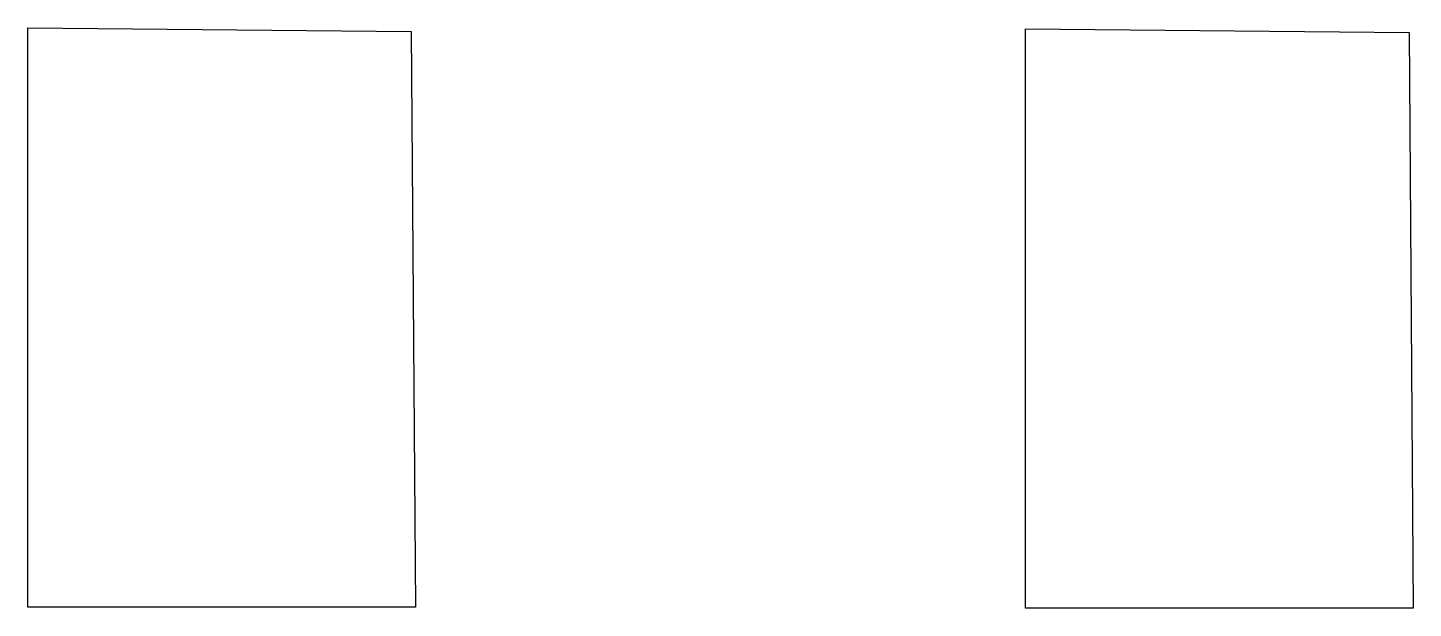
# Model space of a CAD drawing. Extents: x 36 to 178, y 27 to 86.
import ezdxf

# ---------------------------------------------------------------- set-up
doc = ezdxf.new("R2010")
doc.units = 0
doc.layers.get('0').update_dxf_attribs({"linetype": 'CONTINUOUS'})

msp = doc.modelspace()

# ---------------------------------------------------------------- linework, layer by layer
at = {"color": 7}
for points in [[(75.259952, 85.733361), (75.697213, 26.654911), (35.906885, 26.654911), (35.906885, 86.104924), (75.259952, 85.733361)], [(177.664869, 85.605848), (178.10213, 26.527347), (138.311769, 26.527347), (138.311769, 85.97741), (177.664869, 85.605848)]]:
    msp.add_lwpolyline(points, dxfattribs=at)

doc.saveas('drawing.dxf')
